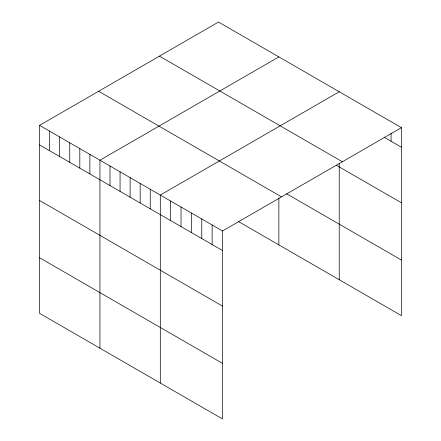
<?xml version="1.0" encoding="UTF-8"?>
<svg xmlns="http://www.w3.org/2000/svg" width="441" height="441" viewBox="0 0 441 441"><rect width="100%" height="100%" fill="white"/><g stroke="black" fill="none" stroke-linecap="round" stroke-linejoin="round"><path stroke-width="0.66" d="M39.569 125.354L222.496 230.968L222.496 418.95L39.569 313.336L39.569 125.354L218.504 22.05L401.431 127.664L401.431 315.646L238.625 221.647M278.866 56.9L99.936 160.21L99.936 348.192M339.234 91.756L160.304 195.06L160.304 383.042M222.496 230.968L401.431 127.664M384.155 137.25L401.431 147.222M159.455 56.139L342.381 161.753M336.274 165.188L401.431 202.805M286.562 193.748L401.431 260.063M98.619 91.265L281.545 196.879M39.569 144.918L222.496 250.532M39.569 200.495L222.496 306.109M39.569 257.759L222.496 363.373M391.068 133.143L391.068 141.241M339.234 163.583L339.234 279.737M278.866 197.904L278.866 244.882M212.132 224.987L212.132 244.546M201.769 219.001L201.769 238.559M191.4 213.014L191.4 232.578M181.036 207.033L181.036 226.591M170.667 201.046L170.667 220.605M150.243 189.25L150.243 208.814M140.177 183.445L140.177 203.003M130.117 177.635L130.117 197.193M120.057 171.825L120.057 191.388M109.996 166.02L109.996 185.578M89.876 154.4L89.876 173.958M79.815 148.589L79.815 168.153M69.75 142.785L69.75 162.343M59.689 136.975L59.689 156.533M49.629 131.164L49.629 150.728"/></g></svg>
